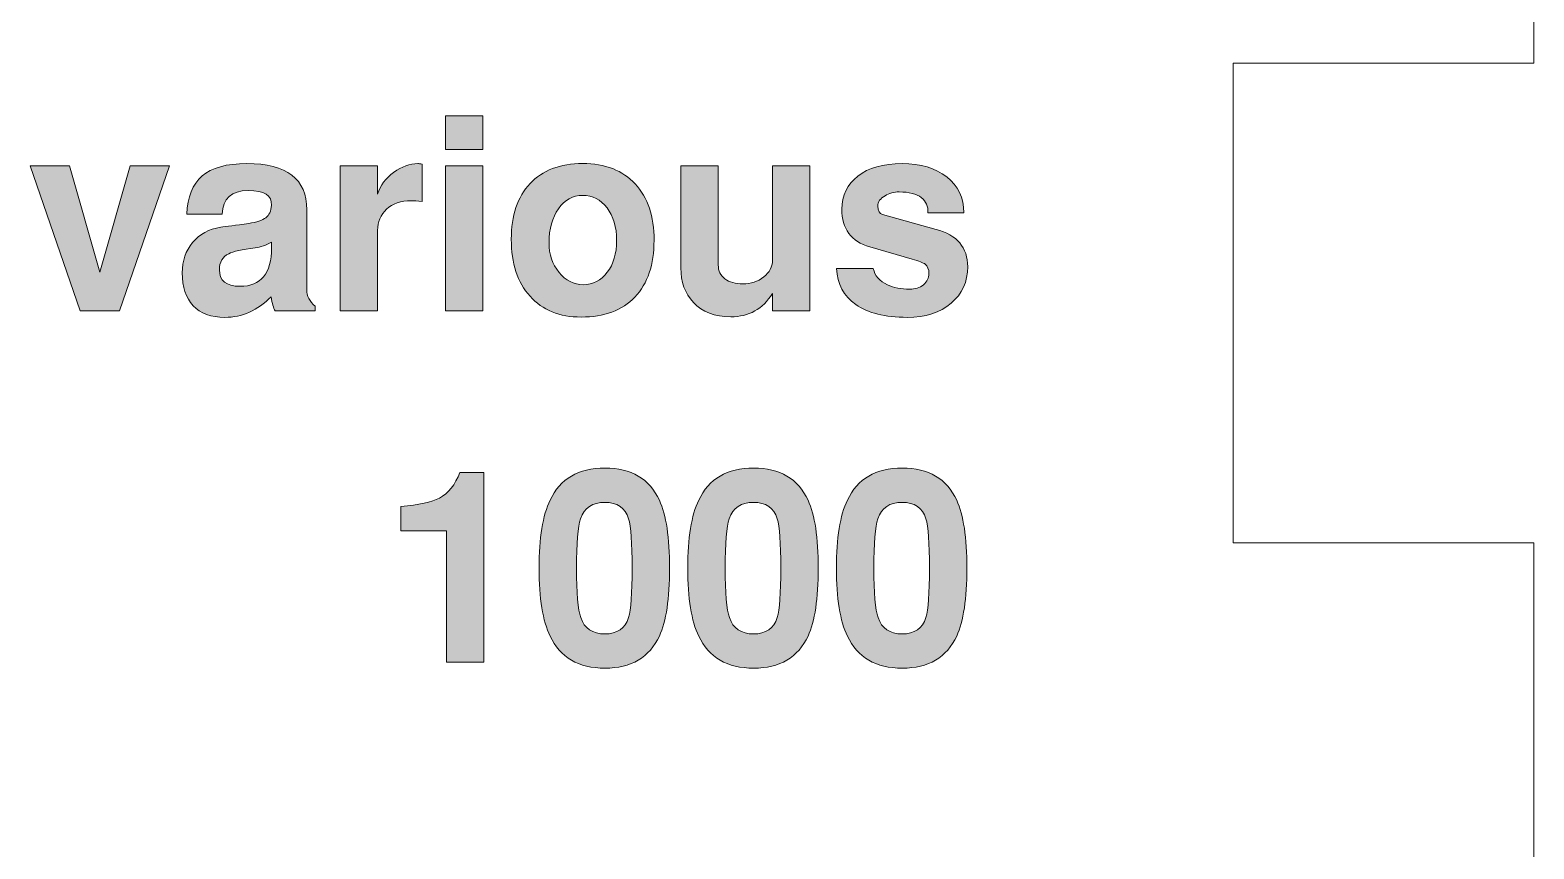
# Model space of a CAD drawing. Header units: inches. Extents: x 0.66 to 6.95, y -3.12 to -1.06.
# Drawn here: x 6.015 to 6.952, y -2.593 to -2.083 of the extents above; entities that cross this region are included whole.
import ezdxf

# ---------------------------------------------------------------- set-up
doc = ezdxf.new("R2010")
doc.units = ezdxf.units.IN
doc.header["$MEASUREMENT"] = 0
doc.layers.add('Layer 1', color=7, linetype='Continuous')

# ---------------------------------------------------------------- blocks, each defined once
blk = doc.blocks.new('block 6')
at = {"layer": 'Layer 1', "color": 7, "lineweight": 5, "true_color": 0xffffff}
for points in [[(6.76495, -2.10372), (6.95245, -2.10372), (6.95245, -1.78471), (6.76495, -1.78471)], [(6.76495, -2.40272), (6.76495, -2.30306), (6.76495, -2.2034), (6.76495, -2.10372)], [(6.95247, -2.40272), (6.76497, -2.40272)], [(6.95247, -2.72173), (6.95247, -2.40272)]]:
    blk.add_lwpolyline(points, dxfattribs=at)
blk = doc.blocks.new('block 21')
at = {"layer": 'Layer 1', "true_color": 0xed1f24}
h = blk.add_hatch(color=240, dxfattribs=at)
h.dxf.hatch_style = 2
h.paths.add_polyline_path([(6.29732, -2.15747), (6.27398, -2.15747), (6.27398, -2.13664), (6.29732, -2.13664)])
h.paths.add_polyline_path([(6.29732, -2.25814), (6.27398, -2.25814), (6.27398, -2.16781), (6.29732, -2.16781)])
h = blk.add_hatch(color=240, dxfattribs=at)
h.dxf.hatch_style = 2
h.paths.add_polyline_path([(6.10198, -2.16781), (6.07065, -2.25814), (6.04615, -2.25814), (6.01499, -2.16781), (6.03965, -2.16781), (6.05849, -2.23397), (6.07732, -2.16781)])
h = blk.add_hatch(color=240, dxfattribs=at)
h.dxf.hatch_style = 2
edge = h.paths.add_edge_path()
edge.add_spline(control_points=[(6.19265, -2.25814), (6.19265, -2.25814), (6.16782, -2.25814), (6.16782, -2.25814), (6.16671, -2.25636), (6.16587, -2.25342), (6.16532, -2.2493), (6.15676, -2.25786), (6.14715, -2.26214), (6.13648, -2.26214), (6.12781, -2.26214), (6.1212, -2.25972), (6.11665, -2.25489), (6.11209, -2.25005), (6.10982, -2.2432), (6.10982, -2.23431), (6.10982, -2.22697), (6.11199, -2.2207), (6.11632, -2.21547), (6.12065, -2.21025), (6.12649, -2.20709), (6.13382, -2.20597), (6.13726, -2.20553), (6.14309, -2.20475), (6.15132, -2.20364), (6.1562, -2.20286), (6.15974, -2.20167), (6.1619, -2.20005), (6.16407, -2.19845), (6.16526, -2.19586), (6.16549, -2.1923), (6.16582, -2.1862), (6.16098, -2.18314), (6.15098, -2.18314), (6.14054, -2.18314), (6.13515, -2.18803), (6.13482, -2.1978), (6.13482, -2.1978), (6.11265, -2.1978), (6.11265, -2.1978), (6.11309, -2.18714), (6.11629, -2.17922), (6.12223, -2.17405), (6.12817, -2.16889), (6.13749, -2.16631), (6.15015, -2.16631), (6.17504, -2.16631), (6.18749, -2.17592), (6.18749, -2.19514), (6.18749, -2.19514), (6.18749, -2.24497), (6.18749, -2.24497), (6.18749, -2.24886), (6.1892, -2.25225), (6.19265, -2.25514), (6.19265, -2.25514), (6.19265, -2.25814), (6.19265, -2.25814)], knot_values=[0, 0, 0, 0, 1, 1, 1, 2, 2, 2, 3, 3, 3, 4, 4, 4, 5, 5, 5, 6, 6, 6, 7, 7, 7, 8, 8, 8, 9, 9, 9, 10, 10, 10, 11, 11, 11, 12, 12, 12, 13, 13, 13, 14, 14, 14, 15, 15, 15, 16, 16, 16, 17, 17, 17, 18, 18, 18, 19, 19, 19, 19], degree=3, periodic=1)
edge = h.paths.add_edge_path()
edge.add_spline(control_points=[(6.16549, -2.2188), (6.16549, -2.2188), (6.16549, -2.2153), (6.16549, -2.2153), (6.16213, -2.2172), (6.15873, -2.21836), (6.15527, -2.2188), (6.14711, -2.21981), (6.14164, -2.22103), (6.13885, -2.22247), (6.13494, -2.22437), (6.13298, -2.2277), (6.13298, -2.23247), (6.13298, -2.23936), (6.13728, -2.2428), (6.14588, -2.2428), (6.15895, -2.2428), (6.16549, -2.2348), (6.16549, -2.2188)], knot_values=[0, 0, 0, 0, 1, 1, 1, 2, 2, 2, 3, 3, 3, 4, 4, 4, 5, 5, 5, 6, 6, 6, 6], degree=3, periodic=1)
h = blk.add_hatch(color=240, dxfattribs=at)
h.dxf.hatch_style = 2
edge = h.paths.add_edge_path()
edge.add_spline(control_points=[(6.25948, -2.18997), (6.25637, -2.18964), (6.25409, -2.18947), (6.25265, -2.18947), (6.24609, -2.18947), (6.24095, -2.19122), (6.23723, -2.19472), (6.23351, -2.19822), (6.23165, -2.20264), (6.23165, -2.20797), (6.23165, -2.20797), (6.23165, -2.25814), (6.23165, -2.25814), (6.23165, -2.25814), (6.20831, -2.25814), (6.20831, -2.25814), (6.20831, -2.25814), (6.20831, -2.16781), (6.20831, -2.16781), (6.20831, -2.16781), (6.23165, -2.16781), (6.23165, -2.16781), (6.23165, -2.16781), (6.23165, -2.1853), (6.23165, -2.1853), (6.23332, -2.17997), (6.23665, -2.17547), (6.24164, -2.17181), (6.24665, -2.16814), (6.25165, -2.16631), (6.25665, -2.16631), (6.2572, -2.16631), (6.25815, -2.16642), (6.25948, -2.16664), (6.25948, -2.16664), (6.25948, -2.18997), (6.25948, -2.18997)], knot_values=[0, 0, 0, 0, 1, 1, 1, 2, 2, 2, 3, 3, 3, 4, 4, 4, 5, 5, 5, 6, 6, 6, 7, 7, 7, 8, 8, 8, 9, 9, 9, 10, 10, 10, 11, 11, 11, 12, 12, 12, 12], degree=3, periodic=1)
h = blk.add_hatch(color=240, dxfattribs=at)
h.dxf.hatch_style = 2
edge = h.paths.add_edge_path()
edge.add_spline(control_points=[(6.40398, -2.21414), (6.40398, -2.22936), (6.4, -2.24114), (6.39206, -2.24947), (6.38412, -2.25781), (6.37292, -2.26197), (6.35848, -2.26197), (6.34503, -2.26197), (6.33443, -2.25764), (6.32665, -2.24897), (6.31887, -2.2403), (6.31498, -2.22847), (6.31498, -2.21347), (6.31498, -2.1987), (6.31887, -2.18714), (6.32665, -2.17881), (6.33443, -2.17047), (6.34537, -2.16631), (6.35948, -2.16631), (6.37348, -2.16631), (6.3844, -2.17053), (6.39223, -2.17897), (6.40007, -2.18742), (6.40398, -2.19914), (6.40398, -2.21414)], knot_values=[0, 0, 0, 0, 1, 1, 1, 2, 2, 2, 3, 3, 3, 4, 4, 4, 5, 5, 5, 6, 6, 6, 7, 7, 7, 8, 8, 8, 8], degree=3, periodic=1)
edge = h.paths.add_edge_path()
edge.add_spline(control_points=[(6.38065, -2.21422), (6.38065, -2.20591), (6.37865, -2.19916), (6.37465, -2.19395), (6.37065, -2.18874), (6.36559, -2.18614), (6.35948, -2.18614), (6.35337, -2.18614), (6.34834, -2.18891), (6.34439, -2.19445), (6.34045, -2.19999), (6.33848, -2.20708), (6.33848, -2.21572), (6.33848, -2.22292), (6.34056, -2.22906), (6.34473, -2.23416), (6.3489, -2.23926), (6.35392, -2.24181), (6.35982, -2.24181), (6.36593, -2.24181), (6.37092, -2.23923), (6.37482, -2.23408), (6.3787, -2.22893), (6.38065, -2.22231), (6.38065, -2.21422)], knot_values=[0, 0, 0, 0, 1, 1, 1, 2, 2, 2, 3, 3, 3, 4, 4, 4, 5, 5, 5, 6, 6, 6, 7, 7, 7, 8, 8, 8, 8], degree=3, periodic=1)
h = blk.add_hatch(color=240, dxfattribs=at)
h.dxf.hatch_style = 2
edge = h.paths.add_edge_path()
edge.add_spline(control_points=[(6.50115, -2.25814), (6.50115, -2.25814), (6.47782, -2.25814), (6.47782, -2.25814), (6.47782, -2.25814), (6.47782, -2.24731), (6.47782, -2.24731), (6.4717, -2.25697), (6.46303, -2.26181), (6.45182, -2.26181), (6.44181, -2.26181), (6.43403, -2.2588), (6.42848, -2.25281), (6.42326, -2.24725), (6.42065, -2.24009), (6.42065, -2.2313), (6.42065, -2.2313), (6.42065, -2.16781), (6.42065, -2.16781), (6.42065, -2.16781), (6.44398, -2.16781), (6.44398, -2.16781), (6.44398, -2.16781), (6.44398, -2.22947), (6.44398, -2.22947), (6.44398, -2.23314), (6.44537, -2.23603), (6.44815, -2.23814), (6.45092, -2.24025), (6.45464, -2.24131), (6.45932, -2.24131), (6.46431, -2.24131), (6.46865, -2.23986), (6.47232, -2.23697), (6.47598, -2.23408), (6.47782, -2.23069), (6.47782, -2.22681), (6.47782, -2.22681), (6.47782, -2.16781), (6.47782, -2.16781), (6.47782, -2.16781), (6.50115, -2.16781), (6.50115, -2.16781), (6.50115, -2.16781), (6.50115, -2.25814), (6.50115, -2.25814)], knot_values=[0, 0, 0, 0, 1, 1, 1, 2, 2, 2, 3, 3, 3, 4, 4, 4, 5, 5, 5, 6, 6, 6, 7, 7, 7, 8, 8, 8, 9, 9, 9, 10, 10, 10, 11, 11, 11, 12, 12, 12, 13, 13, 13, 14, 14, 14, 15, 15, 15, 15], degree=3, periodic=1)
h = blk.add_hatch(color=240, dxfattribs=at)
h.dxf.hatch_style = 2
edge = h.paths.add_edge_path()
edge.add_spline(control_points=[(6.59948, -2.23064), (6.59948, -2.23997), (6.59604, -2.24755), (6.58915, -2.25339), (6.58226, -2.25922), (6.57315, -2.26214), (6.56182, -2.26214), (6.54793, -2.26214), (6.53723, -2.25949), (6.52973, -2.25422), (6.52223, -2.24894), (6.5182, -2.24141), (6.51765, -2.23164), (6.51765, -2.23164), (6.54065, -2.23164), (6.54065, -2.23164), (6.54154, -2.23619), (6.54448, -2.23958), (6.54948, -2.24181), (6.55337, -2.24369), (6.55798, -2.24464), (6.56331, -2.24464), (6.56676, -2.24464), (6.56962, -2.24369), (6.5719, -2.24178), (6.57417, -2.23988), (6.57532, -2.23758), (6.57532, -2.2349), (6.57532, -2.23221), (6.57454, -2.23025), (6.57299, -2.22902), (6.57177, -2.22812), (6.56906, -2.22706), (6.56485, -2.22583), (6.56485, -2.22583), (6.5385, -2.21824), (6.5385, -2.21824), (6.52682, -2.2148), (6.52098, -2.20698), (6.52098, -2.19477), (6.52098, -2.18623), (6.52431, -2.17934), (6.53098, -2.17413), (6.53765, -2.16891), (6.54687, -2.16631), (6.55865, -2.16631), (6.57009, -2.16631), (6.57934, -2.16908), (6.5864, -2.17464), (6.59345, -2.1802), (6.59704, -2.18764), (6.59715, -2.19697), (6.59715, -2.19697), (6.57465, -2.19697), (6.57465, -2.19697), (6.57498, -2.19308), (6.57362, -2.18995), (6.57056, -2.18755), (6.5675, -2.18517), (6.56293, -2.18397), (6.55682, -2.18397), (6.55348, -2.18397), (6.55054, -2.18475), (6.54798, -2.18631), (6.54498, -2.18797), (6.54348, -2.19014), (6.54348, -2.1928), (6.54348, -2.19581), (6.54448, -2.19758), (6.54648, -2.19814), (6.54648, -2.19814), (6.57981, -2.2073), (6.57981, -2.2073), (6.59292, -2.21086), (6.59948, -2.21863), (6.59948, -2.23064)], knot_values=[0, 0, 0, 0, 1, 1, 1, 2, 2, 2, 3, 3, 3, 4, 4, 4, 5, 5, 5, 6, 6, 6, 7, 7, 7, 8, 8, 8, 9, 9, 9, 10, 10, 10, 11, 11, 11, 12, 12, 12, 13, 13, 13, 14, 14, 14, 15, 15, 15, 16, 16, 16, 17, 17, 17, 18, 18, 18, 19, 19, 19, 20, 20, 20, 21, 21, 21, 22, 22, 22, 23, 23, 23, 24, 24, 24, 25, 25, 25, 25], degree=3, periodic=1)
at = {"layer": 'Layer 1', "lineweight": 0}
for points in [[(6.29732, -2.15747), (6.27398, -2.15747), (6.27398, -2.13664), (6.29732, -2.13664), (6.29732, -2.15747)], [(6.10198, -2.16781), (6.07065, -2.25814), (6.04615, -2.25814), (6.01499, -2.16781), (6.03965, -2.16781), (6.05849, -2.23397), (6.07732, -2.16781), (6.10198, -2.16781)], [(6.29732, -2.25814), (6.27398, -2.25814), (6.27398, -2.16781), (6.29732, -2.16781), (6.29732, -2.25814)]]:
    blk.add_lwpolyline(points, dxfattribs=at)
for points, knots in [([(6.19265, -2.25814), (6.19265, -2.25814), (6.16782, -2.25814), (6.16782, -2.25814), (6.16671, -2.25636), (6.16587, -2.25342), (6.16532, -2.2493), (6.15676, -2.25786), (6.14715, -2.26214), (6.13648, -2.26214), (6.12781, -2.26214), (6.1212, -2.25972), (6.11665, -2.25489), (6.11209, -2.25005), (6.10982, -2.2432), (6.10982, -2.23431), (6.10982, -2.22697), (6.11199, -2.2207), (6.11632, -2.21547), (6.12065, -2.21025), (6.12649, -2.20709), (6.13382, -2.20597), (6.13726, -2.20553), (6.14309, -2.20475), (6.15132, -2.20364), (6.1562, -2.20286), (6.15974, -2.20167), (6.1619, -2.20005), (6.16407, -2.19845), (6.16526, -2.19586), (6.16549, -2.1923), (6.16582, -2.1862), (6.16098, -2.18314), (6.15098, -2.18314), (6.14054, -2.18314), (6.13515, -2.18803), (6.13482, -2.1978), (6.13482, -2.1978), (6.11265, -2.1978), (6.11265, -2.1978), (6.11309, -2.18714), (6.11629, -2.17922), (6.12223, -2.17405), (6.12817, -2.16889), (6.13749, -2.16631), (6.15015, -2.16631), (6.17504, -2.16631), (6.18749, -2.17592), (6.18749, -2.19514), (6.18749, -2.19514), (6.18749, -2.24497), (6.18749, -2.24497), (6.18749, -2.24886), (6.1892, -2.25225), (6.19265, -2.25514), (6.19265, -2.25514), (6.19265, -2.25814), (6.19265, -2.25814)], [0, 0, 0, 0, 1, 1, 1, 2, 2, 2, 3, 3, 3, 4, 4, 4, 5, 5, 5, 6, 6, 6, 7, 7, 7, 8, 8, 8, 9, 9, 9, 10, 10, 10, 11, 11, 11, 12, 12, 12, 13, 13, 13, 14, 14, 14, 15, 15, 15, 16, 16, 16, 17, 17, 17, 18, 18, 18, 19, 19, 19, 19]), ([(6.25948, -2.18997), (6.25637, -2.18964), (6.25409, -2.18947), (6.25265, -2.18947), (6.24609, -2.18947), (6.24095, -2.19122), (6.23723, -2.19472), (6.23351, -2.19822), (6.23165, -2.20264), (6.23165, -2.20797), (6.23165, -2.20797), (6.23165, -2.25814), (6.23165, -2.25814), (6.23165, -2.25814), (6.20831, -2.25814), (6.20831, -2.25814), (6.20831, -2.25814), (6.20831, -2.16781), (6.20831, -2.16781), (6.20831, -2.16781), (6.23165, -2.16781), (6.23165, -2.16781), (6.23165, -2.16781), (6.23165, -2.1853), (6.23165, -2.1853), (6.23332, -2.17997), (6.23665, -2.17547), (6.24164, -2.17181), (6.24665, -2.16814), (6.25165, -2.16631), (6.25665, -2.16631), (6.2572, -2.16631), (6.25815, -2.16642), (6.25948, -2.16664), (6.25948, -2.16664), (6.25948, -2.18997), (6.25948, -2.18997)], [0, 0, 0, 0, 1, 1, 1, 2, 2, 2, 3, 3, 3, 4, 4, 4, 5, 5, 5, 6, 6, 6, 7, 7, 7, 8, 8, 8, 9, 9, 9, 10, 10, 10, 11, 11, 11, 12, 12, 12, 12]), ([(6.40398, -2.21414), (6.40398, -2.22936), (6.4, -2.24114), (6.39206, -2.24947), (6.38412, -2.25781), (6.37292, -2.26197), (6.35848, -2.26197), (6.34503, -2.26197), (6.33443, -2.25764), (6.32665, -2.24897), (6.31887, -2.2403), (6.31498, -2.22847), (6.31498, -2.21347), (6.31498, -2.1987), (6.31887, -2.18714), (6.32665, -2.17881), (6.33443, -2.17047), (6.34537, -2.16631), (6.35948, -2.16631), (6.37348, -2.16631), (6.3844, -2.17053), (6.39223, -2.17897), (6.40007, -2.18742), (6.40398, -2.19914), (6.40398, -2.21414)], [0, 0, 0, 0, 1, 1, 1, 2, 2, 2, 3, 3, 3, 4, 4, 4, 5, 5, 5, 6, 6, 6, 7, 7, 7, 8, 8, 8, 8]), ([(6.50115, -2.25814), (6.50115, -2.25814), (6.47782, -2.25814), (6.47782, -2.25814), (6.47782, -2.25814), (6.47782, -2.24731), (6.47782, -2.24731), (6.4717, -2.25697), (6.46303, -2.26181), (6.45182, -2.26181), (6.44181, -2.26181), (6.43403, -2.2588), (6.42848, -2.25281), (6.42326, -2.24725), (6.42065, -2.24009), (6.42065, -2.2313), (6.42065, -2.2313), (6.42065, -2.16781), (6.42065, -2.16781), (6.42065, -2.16781), (6.44398, -2.16781), (6.44398, -2.16781), (6.44398, -2.16781), (6.44398, -2.22947), (6.44398, -2.22947), (6.44398, -2.23314), (6.44537, -2.23603), (6.44815, -2.23814), (6.45092, -2.24025), (6.45464, -2.24131), (6.45932, -2.24131), (6.46431, -2.24131), (6.46865, -2.23986), (6.47232, -2.23697), (6.47598, -2.23408), (6.47782, -2.23069), (6.47782, -2.22681), (6.47782, -2.22681), (6.47782, -2.16781), (6.47782, -2.16781), (6.47782, -2.16781), (6.50115, -2.16781), (6.50115, -2.16781), (6.50115, -2.16781), (6.50115, -2.25814), (6.50115, -2.25814)], [0, 0, 0, 0, 1, 1, 1, 2, 2, 2, 3, 3, 3, 4, 4, 4, 5, 5, 5, 6, 6, 6, 7, 7, 7, 8, 8, 8, 9, 9, 9, 10, 10, 10, 11, 11, 11, 12, 12, 12, 13, 13, 13, 14, 14, 14, 15, 15, 15, 15]), ([(6.59948, -2.23064), (6.59948, -2.23997), (6.59604, -2.24755), (6.58915, -2.25339), (6.58226, -2.25922), (6.57315, -2.26214), (6.56182, -2.26214), (6.54793, -2.26214), (6.53723, -2.25949), (6.52973, -2.25422), (6.52223, -2.24894), (6.5182, -2.24141), (6.51765, -2.23164), (6.51765, -2.23164), (6.54065, -2.23164), (6.54065, -2.23164), (6.54154, -2.23619), (6.54448, -2.23958), (6.54948, -2.24181), (6.55337, -2.24369), (6.55798, -2.24464), (6.56331, -2.24464), (6.56676, -2.24464), (6.56962, -2.24369), (6.5719, -2.24178), (6.57417, -2.23988), (6.57532, -2.23758), (6.57532, -2.2349), (6.57532, -2.23221), (6.57454, -2.23025), (6.57299, -2.22902), (6.57177, -2.22812), (6.56906, -2.22706), (6.56485, -2.22583), (6.56485, -2.22583), (6.5385, -2.21824), (6.5385, -2.21824), (6.52682, -2.2148), (6.52098, -2.20698), (6.52098, -2.19477), (6.52098, -2.18623), (6.52431, -2.17934), (6.53098, -2.17413), (6.53765, -2.16891), (6.54687, -2.16631), (6.55865, -2.16631), (6.57009, -2.16631), (6.57934, -2.16908), (6.5864, -2.17464), (6.59345, -2.1802), (6.59704, -2.18764), (6.59715, -2.19697), (6.59715, -2.19697), (6.57465, -2.19697), (6.57465, -2.19697), (6.57498, -2.19308), (6.57362, -2.18995), (6.57056, -2.18755), (6.5675, -2.18517), (6.56293, -2.18397), (6.55682, -2.18397), (6.55348, -2.18397), (6.55054, -2.18475), (6.54798, -2.18631), (6.54498, -2.18797), (6.54348, -2.19014), (6.54348, -2.1928), (6.54348, -2.19581), (6.54448, -2.19758), (6.54648, -2.19814), (6.54648, -2.19814), (6.57981, -2.2073), (6.57981, -2.2073), (6.59292, -2.21086), (6.59948, -2.21863), (6.59948, -2.23064)], [0, 0, 0, 0, 1, 1, 1, 2, 2, 2, 3, 3, 3, 4, 4, 4, 5, 5, 5, 6, 6, 6, 7, 7, 7, 8, 8, 8, 9, 9, 9, 10, 10, 10, 11, 11, 11, 12, 12, 12, 13, 13, 13, 14, 14, 14, 15, 15, 15, 16, 16, 16, 17, 17, 17, 18, 18, 18, 19, 19, 19, 20, 20, 20, 21, 21, 21, 22, 22, 22, 23, 23, 23, 24, 24, 24, 25, 25, 25, 25]), ([(6.38065, -2.21422), (6.38065, -2.20591), (6.37865, -2.19916), (6.37465, -2.19395), (6.37065, -2.18874), (6.36559, -2.18614), (6.35948, -2.18614), (6.35337, -2.18614), (6.34834, -2.18891), (6.34439, -2.19445), (6.34045, -2.19999), (6.33848, -2.20708), (6.33848, -2.21572), (6.33848, -2.22292), (6.34056, -2.22906), (6.34473, -2.23416), (6.3489, -2.23926), (6.35392, -2.24181), (6.35982, -2.24181), (6.36593, -2.24181), (6.37092, -2.23923), (6.37482, -2.23408), (6.3787, -2.22893), (6.38065, -2.22231), (6.38065, -2.21422)], [0, 0, 0, 0, 1, 1, 1, 2, 2, 2, 3, 3, 3, 4, 4, 4, 5, 5, 5, 6, 6, 6, 7, 7, 7, 8, 8, 8, 8]), ([(6.16549, -2.2188), (6.16549, -2.2188), (6.16549, -2.2153), (6.16549, -2.2153), (6.16213, -2.2172), (6.15873, -2.21836), (6.15527, -2.2188), (6.14711, -2.21981), (6.14164, -2.22103), (6.13885, -2.22247), (6.13494, -2.22437), (6.13298, -2.2277), (6.13298, -2.23247), (6.13298, -2.23936), (6.13728, -2.2428), (6.14588, -2.2428), (6.15895, -2.2428), (6.16549, -2.2348), (6.16549, -2.2188)], [0, 0, 0, 0, 1, 1, 1, 2, 2, 2, 3, 3, 3, 4, 4, 4, 5, 5, 5, 6, 6, 6, 6])]:
    blk.add_open_spline(points, degree=3, knots=knots, dxfattribs=at)
blk = doc.blocks.new('block 23')
at = {"layer": 'Layer 1', "true_color": 0xed1f24}
h = blk.add_hatch(color=240, dxfattribs=at)
h.dxf.hatch_style = 2
edge = h.paths.add_edge_path()
edge.add_spline(control_points=[(6.29781, -2.47694), (6.29781, -2.47694), (6.27448, -2.47694), (6.27448, -2.47694), (6.27448, -2.47694), (6.27448, -2.39528), (6.27448, -2.39528), (6.27448, -2.39528), (6.24615, -2.39528), (6.24615, -2.39528), (6.24615, -2.39528), (6.24615, -2.38011), (6.24615, -2.38011), (6.25736, -2.379), (6.26537, -2.37722), (6.27015, -2.37478), (6.2757, -2.37178), (6.27998, -2.36644), (6.28298, -2.35878), (6.28298, -2.35878), (6.29781, -2.35878), (6.29781, -2.35878), (6.29781, -2.35878), (6.29781, -2.47694), (6.29781, -2.47694)], knot_values=[0, 0, 0, 0, 1, 1, 1, 2, 2, 2, 3, 3, 3, 4, 4, 4, 5, 5, 5, 6, 6, 6, 7, 7, 7, 8, 8, 8, 8], degree=3, periodic=1)
h = blk.add_hatch(color=240, dxfattribs=at)
h.dxf.hatch_style = 2
edge = h.paths.add_edge_path()
edge.add_spline(control_points=[(6.41364, -2.41844), (6.41364, -2.43744), (6.41153, -2.45155), (6.40731, -2.46077), (6.40109, -2.47411), (6.38976, -2.48077), (6.37331, -2.48077), (6.35687, -2.48077), (6.34548, -2.47411), (6.33915, -2.46077), (6.33459, -2.45133), (6.33231, -2.43722), (6.33231, -2.41844), (6.33231, -2.39966), (6.33459, -2.38555), (6.33915, -2.37611), (6.34548, -2.36277), (6.35687, -2.35611), (6.37331, -2.35611), (6.38976, -2.35611), (6.40109, -2.36277), (6.40731, -2.37611), (6.41153, -2.38534), (6.41364, -2.39944), (6.41364, -2.41844)], knot_values=[0, 0, 0, 0, 1, 1, 1, 2, 2, 2, 3, 3, 3, 4, 4, 4, 5, 5, 5, 6, 6, 6, 7, 7, 7, 8, 8, 8, 8], degree=3, periodic=1)
edge = h.paths.add_edge_path()
edge.add_spline(control_points=[(6.39031, -2.41844), (6.39031, -2.40267), (6.38959, -2.39239), (6.38814, -2.38761), (6.38592, -2.38083), (6.38097, -2.37744), (6.37331, -2.37744), (6.36553, -2.37744), (6.36048, -2.38083), (6.35815, -2.38761), (6.35648, -2.39261), (6.35565, -2.40289), (6.35565, -2.41844), (6.35565, -2.434), (6.35653, -2.44427), (6.35831, -2.44927), (6.36053, -2.45605), (6.36553, -2.45945), (6.37331, -2.45945), (6.38097, -2.45945), (6.38592, -2.45605), (6.38814, -2.44927), (6.38959, -2.4445), (6.39031, -2.43422), (6.39031, -2.41844)], knot_values=[0, 0, 0, 0, 1, 1, 1, 2, 2, 2, 3, 3, 3, 4, 4, 4, 5, 5, 5, 6, 6, 6, 7, 7, 7, 8, 8, 8, 8], degree=3, periodic=1)
h = blk.add_hatch(color=240, dxfattribs=at)
h.dxf.hatch_style = 2
edge = h.paths.add_edge_path()
edge.add_spline(control_points=[(6.50631, -2.41844), (6.50631, -2.43744), (6.5042, -2.45155), (6.49997, -2.46077), (6.49375, -2.47411), (6.48242, -2.48077), (6.46598, -2.48077), (6.44953, -2.48077), (6.43814, -2.47411), (6.43181, -2.46077), (6.42725, -2.45133), (6.42497, -2.43722), (6.42497, -2.41844), (6.42497, -2.39966), (6.42725, -2.38555), (6.43181, -2.37611), (6.43814, -2.36277), (6.44953, -2.35611), (6.46598, -2.35611), (6.48242, -2.35611), (6.49375, -2.36277), (6.49997, -2.37611), (6.5042, -2.38534), (6.50631, -2.39944), (6.50631, -2.41844)], knot_values=[0, 0, 0, 0, 1, 1, 1, 2, 2, 2, 3, 3, 3, 4, 4, 4, 5, 5, 5, 6, 6, 6, 7, 7, 7, 8, 8, 8, 8], degree=3, periodic=1)
edge = h.paths.add_edge_path()
edge.add_spline(control_points=[(6.48298, -2.41844), (6.48298, -2.40267), (6.48225, -2.39239), (6.48081, -2.38761), (6.47858, -2.38083), (6.47364, -2.37744), (6.46598, -2.37744), (6.4582, -2.37744), (6.45315, -2.38083), (6.45081, -2.38761), (6.44914, -2.39261), (6.44831, -2.40289), (6.44831, -2.41844), (6.44831, -2.434), (6.4492, -2.44427), (6.45098, -2.44927), (6.4532, -2.45605), (6.4582, -2.45945), (6.46598, -2.45945), (6.47364, -2.45945), (6.47858, -2.45605), (6.48081, -2.44927), (6.48225, -2.4445), (6.48298, -2.43422), (6.48298, -2.41844)], knot_values=[0, 0, 0, 0, 1, 1, 1, 2, 2, 2, 3, 3, 3, 4, 4, 4, 5, 5, 5, 6, 6, 6, 7, 7, 7, 8, 8, 8, 8], degree=3, periodic=1)
h = blk.add_hatch(color=240, dxfattribs=at)
h.dxf.hatch_style = 2
edge = h.paths.add_edge_path()
edge.add_spline(control_points=[(6.59898, -2.41844), (6.59898, -2.43744), (6.59687, -2.45155), (6.59264, -2.46077), (6.58643, -2.47411), (6.57509, -2.48077), (6.55865, -2.48077), (6.5422, -2.48077), (6.53082, -2.47411), (6.52448, -2.46077), (6.51992, -2.45133), (6.51765, -2.43722), (6.51765, -2.41844), (6.51765, -2.39966), (6.51992, -2.38555), (6.52448, -2.37611), (6.53082, -2.36277), (6.5422, -2.35611), (6.55865, -2.35611), (6.57509, -2.35611), (6.58643, -2.36277), (6.59264, -2.37611), (6.59687, -2.38534), (6.59898, -2.39944), (6.59898, -2.41844)], knot_values=[0, 0, 0, 0, 1, 1, 1, 2, 2, 2, 3, 3, 3, 4, 4, 4, 5, 5, 5, 6, 6, 6, 7, 7, 7, 8, 8, 8, 8], degree=3, periodic=1)
edge = h.paths.add_edge_path()
edge.add_spline(control_points=[(6.57565, -2.41844), (6.57565, -2.40267), (6.57492, -2.39239), (6.57348, -2.38761), (6.57126, -2.38083), (6.56631, -2.37744), (6.55865, -2.37744), (6.55087, -2.37744), (6.54582, -2.38083), (6.54348, -2.38761), (6.54182, -2.39261), (6.54098, -2.40289), (6.54098, -2.41844), (6.54098, -2.434), (6.54187, -2.44427), (6.54365, -2.44927), (6.54587, -2.45605), (6.55087, -2.45945), (6.55865, -2.45945), (6.56631, -2.45945), (6.57126, -2.45605), (6.57348, -2.44927), (6.57492, -2.4445), (6.57565, -2.43422), (6.57565, -2.41844)], knot_values=[0, 0, 0, 0, 1, 1, 1, 2, 2, 2, 3, 3, 3, 4, 4, 4, 5, 5, 5, 6, 6, 6, 7, 7, 7, 8, 8, 8, 8], degree=3, periodic=1)
at = {"layer": 'Layer 1', "lineweight": 0}
for points in [[(6.29781, -2.47694), (6.29781, -2.47694), (6.27448, -2.47694), (6.27448, -2.47694), (6.27448, -2.47694), (6.27448, -2.39528), (6.27448, -2.39528), (6.27448, -2.39528), (6.24615, -2.39528), (6.24615, -2.39528), (6.24615, -2.39528), (6.24615, -2.38011), (6.24615, -2.38011), (6.25736, -2.379), (6.26537, -2.37722), (6.27015, -2.37478), (6.2757, -2.37178), (6.27998, -2.36644), (6.28298, -2.35878), (6.28298, -2.35878), (6.29781, -2.35878), (6.29781, -2.35878), (6.29781, -2.35878), (6.29781, -2.47694), (6.29781, -2.47694)], [(6.41364, -2.41844), (6.41364, -2.43744), (6.41153, -2.45155), (6.40731, -2.46077), (6.40109, -2.47411), (6.38976, -2.48077), (6.37331, -2.48077), (6.35687, -2.48077), (6.34548, -2.47411), (6.33915, -2.46077), (6.33459, -2.45133), (6.33231, -2.43722), (6.33231, -2.41844), (6.33231, -2.39966), (6.33459, -2.38555), (6.33915, -2.37611), (6.34548, -2.36277), (6.35687, -2.35611), (6.37331, -2.35611), (6.38976, -2.35611), (6.40109, -2.36277), (6.40731, -2.37611), (6.41153, -2.38534), (6.41364, -2.39944), (6.41364, -2.41844)], [(6.50631, -2.41844), (6.50631, -2.43744), (6.5042, -2.45155), (6.49997, -2.46077), (6.49375, -2.47411), (6.48242, -2.48077), (6.46598, -2.48077), (6.44953, -2.48077), (6.43814, -2.47411), (6.43181, -2.46077), (6.42725, -2.45133), (6.42497, -2.43722), (6.42497, -2.41844), (6.42497, -2.39966), (6.42725, -2.38555), (6.43181, -2.37611), (6.43814, -2.36277), (6.44953, -2.35611), (6.46598, -2.35611), (6.48242, -2.35611), (6.49375, -2.36277), (6.49997, -2.37611), (6.5042, -2.38534), (6.50631, -2.39944), (6.50631, -2.41844)], [(6.59898, -2.41844), (6.59898, -2.43744), (6.59687, -2.45155), (6.59264, -2.46077), (6.58643, -2.47411), (6.57509, -2.48077), (6.55865, -2.48077), (6.5422, -2.48077), (6.53082, -2.47411), (6.52448, -2.46077), (6.51992, -2.45133), (6.51765, -2.43722), (6.51765, -2.41844), (6.51765, -2.39966), (6.51992, -2.38555), (6.52448, -2.37611), (6.53082, -2.36277), (6.5422, -2.35611), (6.55865, -2.35611), (6.57509, -2.35611), (6.58643, -2.36277), (6.59264, -2.37611), (6.59687, -2.38534), (6.59898, -2.39944), (6.59898, -2.41844)], [(6.39031, -2.41844), (6.39031, -2.40267), (6.38959, -2.39239), (6.38814, -2.38761), (6.38592, -2.38083), (6.38097, -2.37744), (6.37331, -2.37744), (6.36553, -2.37744), (6.36048, -2.38083), (6.35815, -2.38761), (6.35648, -2.39261), (6.35565, -2.40289), (6.35565, -2.41844), (6.35565, -2.434), (6.35653, -2.44427), (6.35831, -2.44927), (6.36053, -2.45605), (6.36553, -2.45945), (6.37331, -2.45945), (6.38097, -2.45945), (6.38592, -2.45605), (6.38814, -2.44927), (6.38959, -2.4445), (6.39031, -2.43422), (6.39031, -2.41844)], [(6.48298, -2.41844), (6.48298, -2.40267), (6.48225, -2.39239), (6.48081, -2.38761), (6.47858, -2.38083), (6.47364, -2.37744), (6.46598, -2.37744), (6.4582, -2.37744), (6.45315, -2.38083), (6.45081, -2.38761), (6.44914, -2.39261), (6.44831, -2.40289), (6.44831, -2.41844), (6.44831, -2.434), (6.4492, -2.44427), (6.45098, -2.44927), (6.4532, -2.45605), (6.4582, -2.45945), (6.46598, -2.45945), (6.47364, -2.45945), (6.47858, -2.45605), (6.48081, -2.44927), (6.48225, -2.4445), (6.48298, -2.43422), (6.48298, -2.41844)], [(6.57565, -2.41844), (6.57565, -2.40267), (6.57492, -2.39239), (6.57348, -2.38761), (6.57126, -2.38083), (6.56631, -2.37744), (6.55865, -2.37744), (6.55087, -2.37744), (6.54582, -2.38083), (6.54348, -2.38761), (6.54182, -2.39261), (6.54098, -2.40289), (6.54098, -2.41844), (6.54098, -2.434), (6.54187, -2.44427), (6.54365, -2.44927), (6.54587, -2.45605), (6.55087, -2.45945), (6.55865, -2.45945), (6.56631, -2.45945), (6.57126, -2.45605), (6.57348, -2.44927), (6.57492, -2.4445), (6.57565, -2.43422), (6.57565, -2.41844)]]:
    blk.add_open_spline(points, degree=3, knots=[0, 0, 0, 0, 1, 1, 1, 2, 2, 2, 3, 3, 3, 4, 4, 4, 5, 5, 5, 6, 6, 6, 7, 7, 7, 8, 8, 8, 8], dxfattribs=at)
blk = doc.blocks.new('block 7')
at = {"layer": 'Layer 1'}
for name in ['block 21', 'block 23']:
    blk.add_blockref(name, (0, 0), dxfattribs=at)
blk = doc.blocks.new('block 5')
at = {"layer": 'Layer 1'}
for name in ['block 6', 'block 7']:
    blk.add_blockref(name, (0, 0), dxfattribs=at)

msp = doc.modelspace()

# ---------------------------------------------------------------- block references
at = {"layer": 'Layer 1'}
msp.add_blockref('block 5', (0, 0), dxfattribs=at)

doc.saveas('drawing.dxf')
